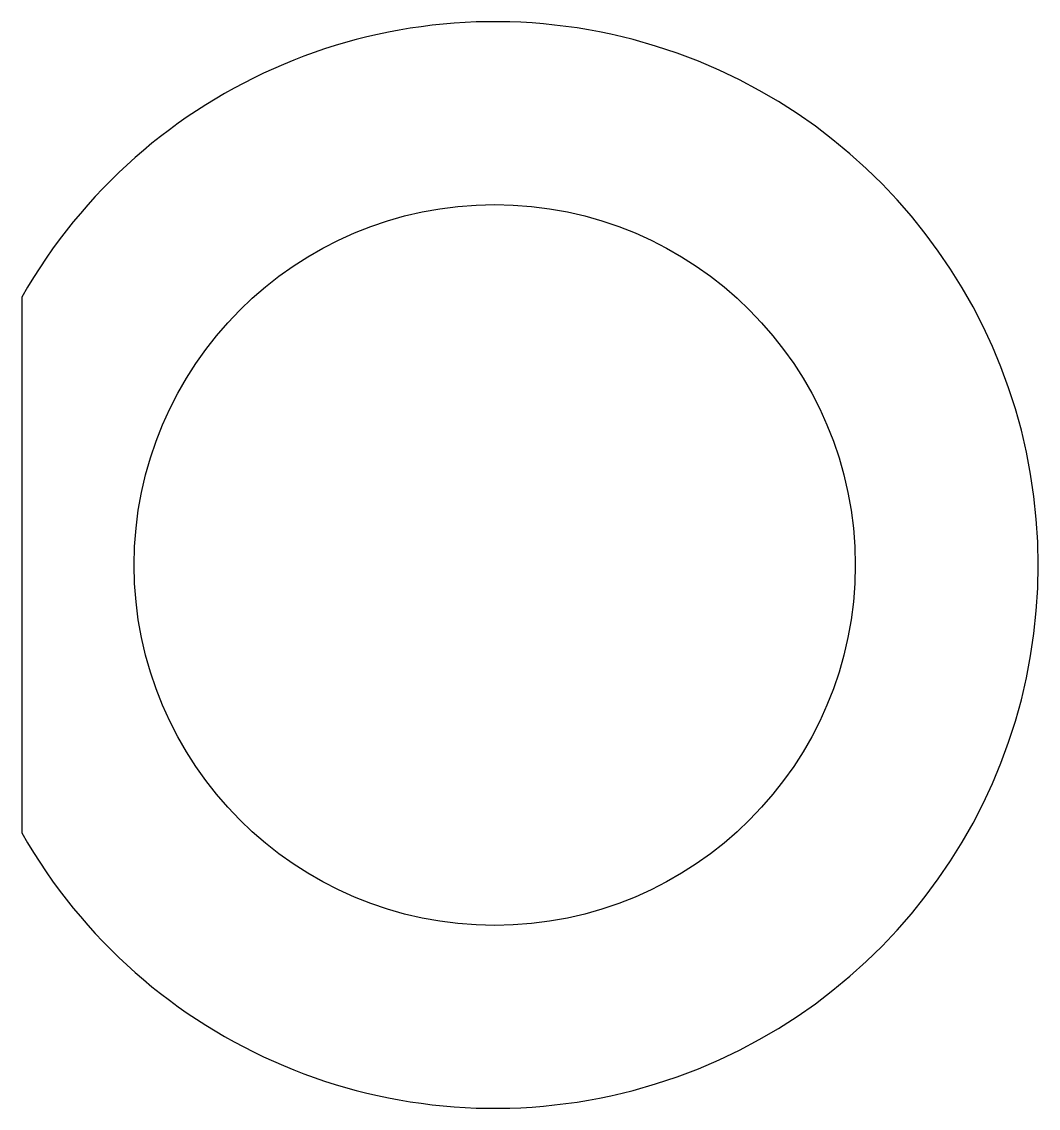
# Model space of a CAD drawing. Header units: millimetres. Extents: x 25.5 to 39.5, y 3 to 18.
import ezdxf

# ---------------------------------------------------------------- set-up
doc = ezdxf.new("R2010")
doc.units = ezdxf.units.MM
doc.layers.get('0').update_dxf_attribs({"lineweight": 25, "true_color": 0x000000})

msp = doc.modelspace()

# ---------------------------------------------------------------- linework, layer by layer
msp.add_line((25.5, 14.196), (25.5, 6.834))
msp.add_circle((32, 10.515), 4.955)
msp.add_arc((32, 10.515), 7.47, 209.5242, 150.4758)

doc.saveas('drawing.dxf')
